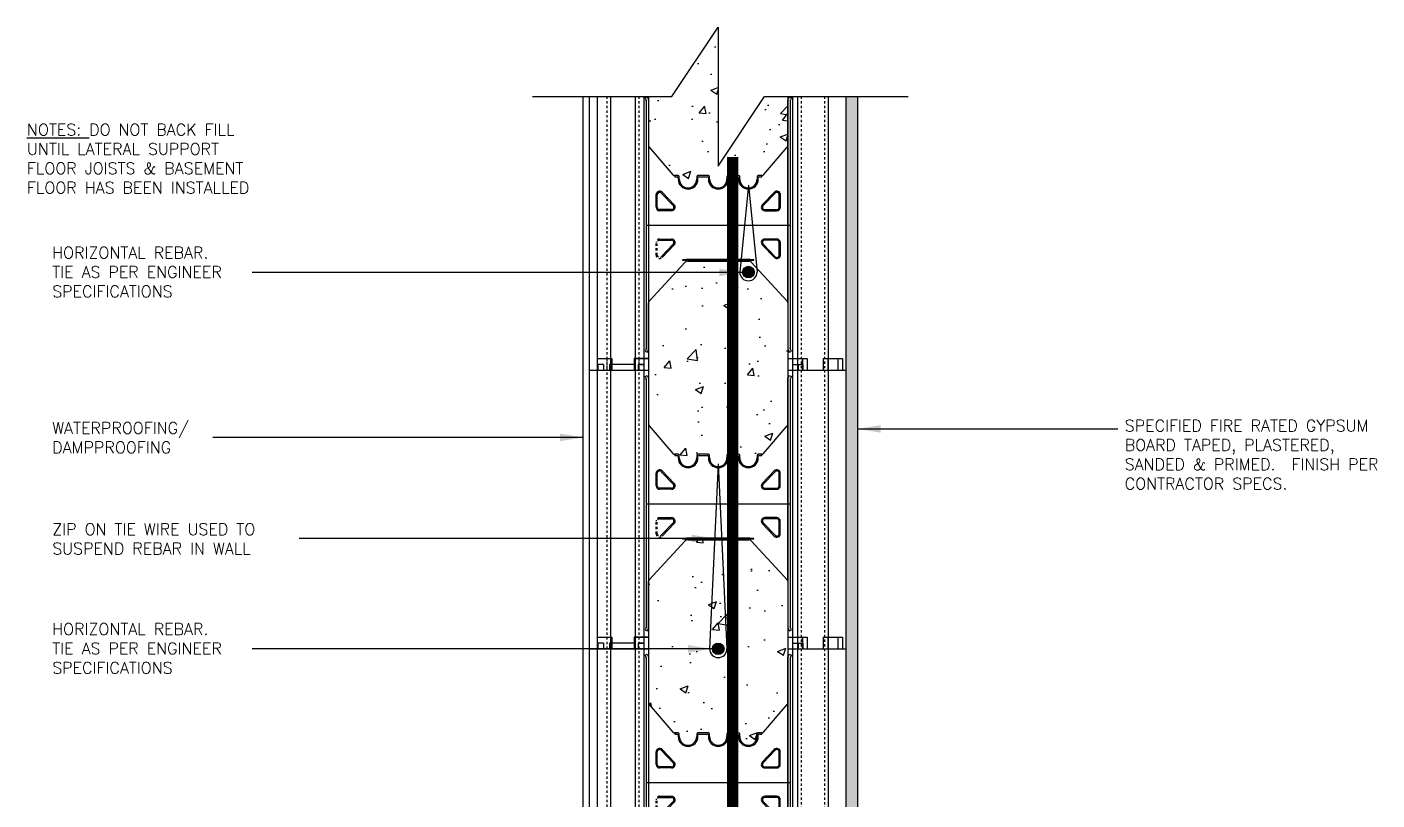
# Model space of a CAD drawing. Header units: inches. Extents: x 75.2 to 133.4, y -76 to 3.1.
# Drawn here: x 75.2 to 133.3, y -30.2 to 3.1 of the extents above; entities that cross this region are included whole.
import ezdxf

# ---------------------------------------------------------------- set-up
doc = ezdxf.new("R2010")
doc.units = ezdxf.units.IN
doc.header["$MEASUREMENT"] = 0
doc.linetypes.add('DASHED2', pattern=[0.375, 0.25, -0.125])
for name, color, linetype in [('LAYER 12', 12, 'Continuous'), ('LAYER 13', 13, 'Continuous'), ('LAYER 3', 3, 'Continuous'), ('LAYER 5', 5, 'Continuous'), ('LAYER 7', 7, 'Continuous'), ('LAYER 8', 8, 'Continuous')]:
    doc.layers.add(name, color=color, linetype=linetype)
doc.styles.add('NOTES', font='simplex.shx', dxfattribs={"height": 1})
doc.dimstyles.new('DIM-18$7', dxfattribs={"dimscale": 8, "dimtxt": 0.09375, "dimasz": 0.125, "dimexe": 0.1875, "dimexo": 0.0625, "dimgap": 0.0625, "dimtad": 0, "dimtih": 1, "dimtoh": 1, "dimdec": 4, "dimzin": 3, "dimdsep": 46, "dimlunit": 4, "dimtxsty": 'NOTES', "dimcen": 0.0625, "dimadec": 0, "dimazin": 0, "dimtfac": 1, "dimtdec": 4, "dimtofl": 0, "dimtmove": 0, "dimatfit": 3, "dimfxl": 1, "dimfrac": 2, "dimtolj": 1, "dimtzin": 0, "dimarcsym": 0})
pattern_1 = [(50, (96.9438, 0), (3.5863, -0.31376), [0.375, -4.125]), (355, (96.9438, 0), (-0.69376, 3.76096), [0.3, -3.3]), (100.451, (97.2426, -0.026), (2.89255, 3.4472), [0.3187, -3.5057]), (46.184, (96.944, 1), (5.3362, -0.8276), [0.5625, -6.1875]), (96.636, (97.3885, 0.931), (4.6733, 4.8706), [0.47805, -5.2586]), (351.184, (96.944, 1), (4.6733, 4.8706), [0.45, -4.95]), (21, (97.4438, 0.75), (2.98454, -2.0131), [0.375, -4.125]), (326, (97.4438, 0.75), (1.21658, 3.62575), [0.3, -3.3]), (71.451, (97.6925, 0.5822), (4.2011, 1.61265), [0.3187, -3.5057]), (37.5, (96.9438, 0), (0.0608, 1.66447), [0, -3.26, 0, -3.35, 0, -3.3125]), (7.5, (96.9438, 0), (1.31535, 1.97206), [0, -1.91, 0, -3.185, 0, -1.2625]), (327.5, (95.8288, 0), (2.66911, -0.112774), [0, -1.25, 0, -3.9, 0, -5.175]), (317.5, (95.3288, 0), (2.91593, 0.50052), [0, -1.625, 0, -2.59, 0, -3.675])]

# ---------------------------------------------------------------- blocks, each defined once
blk = doc.blocks.new('A$C262E59E6')
at = {"layer": 'LAYER 12'}
for p, q in [((0.35, 12.5), (0.975, 12.5)), ((0.35, 12.5), (0.35, 0)), ((0.35, 12.5), (0.975, 12.5)), ((0.35, 12.5), (0.35, 12)), ((0.925, 12.5), (0.925, 0)), ((0.975, 12.5), (0.975, 12)), ((0.975, 12.5), (0.975, 12)), ((1.937, 12.5), (1.937, 12)), ((1.937, 12.5), (2.562, 12.5)), ((1.937, 12.5), (1.937, 12)), ((1.937, 12.5), (2.562, 12.5)), ((1.987, 12.5), (1.987, 0)), ((2.112, 12.25), (2.112, 12)), ((2.112, 12.25), (2.362, 12.25)), ((2.362, 12.25), (2.362, 0)), ((2.562, 12.5), (2.562, 12)), ((8.562, 12.5), (9.187, 12.5)), ((8.562, 12.5), (8.562, 12)), ((8.562, 12.5), (9.187, 12.5)), ((8.762, 12.25), (8.762, 0)), ((8.762, 12.25), (9.012, 12.25)), ((8.762, 12.25), (8.762, 12)), ((8.762, 12.25), (9.012, 12.25)), ((9.012, 12.25), (9.012, 12)), ((9.012, 12.25), (9.012, 12)), ((9.187, 12.5), (9.187, 12)), ((9.187, 12.5), (9.187, 12)), ((10.087, 12.5), (10.087, 12)), ((10.087, 12.5), (10.712, 12.5)), ((10.087, 12.5), (10.087, 12)), ((10.087, 12.5), (10.712, 12.5)), ((10.712, 12.5), (10.712, 12)), ((10.712, 12.5), (10.712, 12)), ((2.41, 11.727), (2.497, 11.777)), ((2.456, 11.648), (2.41, 11.727)), ((2.497, 11.777), (2.556, 11.675)), ((2.562, 11.65), (2.562, 9.67)), ((8.562, 9.67), (8.562, 11.65)), ((8.569, 11.675), (8.628, 11.777)), ((8.628, 11.777), (8.715, 11.727)), ((8.715, 11.727), (8.669, 11.648)), ((8.977, 12), (8.977, 0)), ((10.297, 12), (10.297, 0)), ((2.462, 11.625), (2.462, 0.927)), ((2.462, 11.586), (2.462, 11.623)), ((8.662, 11.625), (8.662, 0.927)), ((8.662, 11.623), (8.662, 11.586)), ((2.562, 9.67), (2.562, 2.909)), ((2.59, 9.601), (3.608, 8.411)), ((7.517, 8.411), (8.535, 9.601)), ((8.562, 2.909), (8.562, 9.67)), ((3.68, 8.38), (3.687, 8.38)), ((3.837, 8.38), (3.68, 8.38)), ((3.687, 8.38), (3.687, 8.33)), ((3.687, 8.33), (3.787, 8.33)), ((3.837, 8.28), (3.837, 8.225)), ((3.887, 8.225), (3.887, 8.33)), ((4.637, 8.33), (4.637, 8.225)), ((5.137, 8.38), (4.687, 8.38)), ((4.687, 8.225), (4.687, 8.28)), ((4.737, 8.33), (5.087, 8.33)), ((5.137, 8.28), (5.137, 8.225)), ((5.187, 8.225), (5.187, 8.33)), ((5.937, 8.33), (5.937, 8.225)), ((6.437, 8.38), (5.987, 8.38)), ((5.987, 8.225), (5.987, 8.28)), ((6.037, 8.33), (6.387, 8.33)), ((6.437, 8.28), (6.437, 8.225)), ((6.487, 8.225), (6.487, 8.33)), ((7.237, 8.33), (7.237, 8.225)), ((7.445, 8.38), (7.287, 8.38)), ((7.287, 8.225), (7.287, 8.28)), ((7.337, 8.33), (7.437, 8.33)), ((7.437, 8.33), (7.437, 8.38)), ((7.437, 8.38), (7.445, 8.38)), ((2.887, 7.02), (2.887, 7.561)), ((2.937, 7.02), (2.937, 7.561)), ((3.11, 7.63), (3.629, 7.089)), ((3.146, 7.665), (3.665, 7.124)), ((7.979, 7.665), (7.46, 7.124)), ((8.015, 7.63), (7.496, 7.089)), ((8.187, 7.02), (8.187, 7.561)), ((8.237, 7.02), (8.237, 7.561)), ((3.557, 6.92), (3.037, 6.92)), ((3.557, 6.87), (3.037, 6.87)), ((7.568, 6.92), (8.087, 6.92)), ((7.568, 6.87), (8.087, 6.87)), ((2.462, 6.25), (8.662, 6.25)), ((3.037, 5.65), (3.557, 5.65)), ((3.037, 5.6), (3.557, 5.6)), ((3.629, 5.431), (3.11, 4.89)), ((3.665, 5.396), (3.146, 4.855)), ((7.46, 5.396), (7.979, 4.855)), ((7.496, 5.431), (8.015, 4.89)), ((8.087, 5.65), (7.568, 5.65)), ((8.087, 5.6), (7.568, 5.6)), ((8.187, 4.959), (8.187, 5.5)), ((8.237, 4.959), (8.237, 5.5)), ((2.592, 2.979), (4.144, 4.656)), ((4.192, 4.77), (4.036, 4.755)), ((4.036, 4.735), (4.192, 4.72)), ((5.562, 4.77), (4.192, 4.77)), ((4.192, 4.72), (5.562, 4.72)), ((4.25, 4.7), (5.562, 4.7)), ((6.933, 4.77), (5.562, 4.77)), ((5.562, 4.72), (6.933, 4.72)), ((5.562, 4.7), (6.875, 4.7)), ((7.089, 4.755), (6.933, 4.77)), ((6.933, 4.72), (7.089, 4.735)), ((6.981, 4.656), (8.533, 2.979)), ((2.562, 0.9), (2.562, 2.909)), ((8.562, 2.909), (8.562, 0.9)), ((2.456, 0.902), (2.41, 0.823)), ((2.41, 0.823), (2.497, 0.773)), ((2.462, 0.964), (2.462, 0.927)), ((2.497, 0.773), (2.556, 0.875)), ((8.569, 0.875), (8.628, 0.773)), ((8.628, 0.773), (8.715, 0.823)), ((8.662, 0.927), (8.662, 0.964)), ((8.715, 0.823), (8.669, 0.902)), ((0.35, 0.5), (0.975, 0.5)), ((0.35, 0.5), (0.975, 0.5)), ((0.35, 0.5), (0.35, 0)), ((0.35, 0.5), (0.975, 0.5)), ((0.35, 0.5), (0.35, 0)), ((0.35, 0.5), (0.975, 0.5)), ((0.35, 0.5), (0.975, 0.5)), ((0.35, 0.5), (0.975, 0.5)), ((0.35, 0.5), (0.975, 0.5)), ((0.35, 0.5), (0.35, 0)), ((0.35, 0.5), (0.975, 0.5)), ((0.35, 0.5), (0.35, 0)), ((0.35, 0.5), (0.975, 0.5)), ((0.35, 0.5), (0.975, 0.5)), ((0.35, 0.5), (0.975, 0.5)), ((0.35, 0.5), (0.975, 0.5)), ((0.35, 0.5), (0.35, 0)), ((0.35, 0.5), (0.975, 0.5)), ((0.35, 0.5), (0.975, 0.5)), ((0.35, 0.5), (0.975, 0.5)), ((0.35, 0.5), (0.975, 0.5)), ((0.35, 0.5), (0.35, 0)), ((0.35, 0.5), (0.975, 0.5)), ((0.35, 0.5), (0.975, 0.5)), ((0.35, 0.5), (0.975, 0.5)), ((0.35, 0.5), (0.35, 0)), ((0.35, 0.5), (0.975, 0.5)), ((0.35, 0.5), (0.35, 0)), ((0.35, 0.5), (0.35, 0)), ((0.375, 0.25), (0.375, 0)), ((0.625, 0.25), (0.375, 0.25)), ((0.375, 0.25), (0.375, 0)), ((0.625, 0.25), (0.375, 0.25)), ((0.375, 0.25), (0.375, 0)), ((0.625, 0.25), (0.375, 0.25)), ((0.625, 0.25), (0.625, 0)), ((0.625, 0.25), (0.625, 0)), ((0.625, 0.25), (0.625, 0)), ((1.937, 0.25), (0.875, 0.25)), ((0.875, 0.25), (0.875, 0)), ((1.937, 0.25), (0.875, 0.25)), ((0.875, 0.25), (0.875, 0)), ((1.937, 0.25), (0.875, 0.25)), ((0.875, 0.25), (0.875, 0)), ((0.975, 0.5), (0.975, 0)), ((0.975, 0.5), (0.975, 0)), ((0.975, 0.5), (0.975, 0)), ((0.975, 0.5), (0.975, 0)), ((0.975, 0.5), (0.975, 0)), ((0.975, 0.5), (0.975, 0)), ((0.975, 0.5), (0.975, 0)), ((0.975, 0.5), (0.975, 0)), ((0.975, 0.5), (0.975, 0)), ((0.975, 0.5), (0.975, 0)), ((0.975, 0.5), (0.975, 0)), ((0.975, 0.5), (0.975, 0)), ((0.975, 0.5), (0.975, 0)), ((0.975, 0.5), (0.975, 0)), ((0.975, 0.5), (0.975, 0)), ((0.975, 0.5), (0.975, 0)), ((0.975, 0.5), (0.975, 0)), ((0.975, 0.5), (0.975, 0)), ((0.975, 0.5), (0.975, 0)), ((0.975, 0.5), (0.975, 0)), ((1.937, 0.5), (1.937, 0)), ((1.937, 0.5), (2.562, 0.5)), ((1.937, 0.5), (1.937, 0)), ((1.937, 0.5), (2.562, 0.5)), ((1.937, 0.5), (1.937, 0)), ((1.937, 0.5), (2.562, 0.5)), ((1.937, 0.5), (1.937, 0)), ((1.937, 0.5), (2.562, 0.5)), ((1.937, 0.5), (1.937, 0)), ((1.937, 0.5), (2.562, 0.5)), ((1.937, 0.5), (1.937, 0)), ((1.937, 0.5), (2.562, 0.5)), ((1.937, 0.5), (1.937, 0)), ((1.937, 0.5), (2.562, 0.5)), ((1.937, 0.5), (1.937, 0)), ((2.562, 0.5), (1.937, 0.5)), ((1.937, 0.5), (1.937, 0)), ((1.937, 0.5), (2.562, 0.5)), ((1.937, 0.5), (1.937, 0)), ((1.937, 0.5), (2.562, 0.5)), ((1.937, 0.5), (1.937, 0)), ((1.937, 0.5), (2.562, 0.5)), ((1.937, 0.5), (1.937, 0)), ((1.937, 0.5), (2.562, 0.5)), ((1.937, 0.5), (1.937, 0)), ((1.937, 0.5), (2.562, 0.5)), ((1.937, 0.5), (1.937, 0)), ((1.937, 0.5), (2.562, 0.5)), ((1.937, 0.5), (1.937, 0)), ((1.937, 0.5), (2.562, 0.5)), ((1.937, 0.5), (1.937, 0)), ((1.937, 0.5), (2.562, 0.5)), ((1.937, 0.5), (1.937, 0)), ((1.937, 0.5), (2.562, 0.5)), ((1.937, 0.5), (1.937, 0)), ((1.937, 0.5), (2.562, 0.5)), ((1.937, 0.5), (1.937, 0)), ((2.562, 0.5), (1.937, 0.5)), ((1.937, 0.5), (1.937, 0)), ((1.937, 0.5), (2.562, 0.5)), ((1.937, 0.5), (1.937, 0)), ((1.937, 0.5), (2.562, 0.5)), ((1.937, 0.5), (1.937, 0)), ((2.562, 0.5), (1.937, 0.5)), ((1.937, 0.5), (1.937, 0)), ((1.937, 0.5), (2.562, 0.5)), ((2.112, 0.25), (2.112, 0)), ((2.112, 0.25), (2.362, 0.25)), ((2.112, 0.25), (2.112, 0)), ((2.112, 0.25), (2.362, 0.25)), ((2.112, 0.25), (2.112, 0)), ((2.112, 0.25), (2.362, 0.25)), ((2.112, 0.25), (2.112, 0)), ((2.362, 0.25), (2.112, 0.25)), ((2.112, 0.25), (2.112, 0)), ((2.112, 0.25), (2.362, 0.25)), ((2.112, 0.25), (2.112, 0)), ((2.112, 0.25), (2.362, 0.25)), ((2.112, 0.25), (2.112, 0)), ((2.112, 0.25), (2.362, 0.25)), ((2.112, 0.25), (2.112, 0)), ((2.112, 0.25), (2.362, 0.25)), ((2.112, 0.25), (2.112, 0)), ((2.112, 0.25), (2.362, 0.25)), ((2.112, 0.25), (2.112, 0)), ((2.362, 0.25), (2.112, 0.25)), ((2.112, 0.25), (2.112, 0)), ((2.112, 0.25), (2.362, 0.25)), ((2.112, 0.25), (2.112, 0)), ((2.362, 0.25), (2.112, 0.25)), ((2.362, 0.25), (2.362, 0)), ((2.362, 0.25), (2.362, 0)), ((2.362, 0.25), (2.362, 0)), ((2.562, 0.5), (2.562, 0)), ((2.562, 0.5), (2.562, 0)), ((2.562, 0.5), (2.562, 0)), ((2.562, 0.5), (2.562, 0)), ((2.562, 0.5), (2.562, 0)), ((2.562, 0.5), (2.562, 0)), ((2.562, 0.5), (2.562, 0)), ((2.562, 0.5), (2.562, 0)), ((2.562, 0.5), (2.562, 0)), ((2.562, 0.5), (2.562, 0)), ((2.562, 0.5), (2.562, 0)), ((8.562, 0.5), (9.183, 0.5)), ((8.562, 0.5), (9.183, 0.5)), ((8.562, 0.5), (9.183, 0.5)), ((8.758, 0.25), (8.758, 0)), ((8.758, 0.25), (9.008, 0.25)), ((8.758, 0.25), (9.008, 0.25)), ((8.758, 0.25), (8.758, 0)), ((8.758, 0.25), (9.008, 0.25)), ((8.762, 0.5), (8.762, 0)), ((8.762, 0.5), (9.387, 0.5)), ((8.962, 0.25), (9.212, 0.25)), ((9.008, 0.25), (9.008, 0)), ((9.008, 0.25), (9.008, 0)), ((9.008, 0.25), (9.008, 0)), ((9.183, 0.5), (9.183, 0)), ((9.183, 0.5), (9.183, 0)), ((9.183, 0.5), (9.183, 0)), ((9.212, 0.25), (9.212, 0)), ((9.387, 0.5), (9.387, 0)), ((10.083, 0.5), (10.083, 0)), ((10.083, 0.5), (10.708, 0.5)), ((10.083, 0.5), (10.083, 0)), ((10.083, 0.5), (10.708, 0.5)), ((10.083, 0.5), (10.083, 0)), ((10.083, 0.5), (10.708, 0.5)), ((10.287, 0.5), (10.287, 0)), ((10.287, 0.5), (10.912, 0.5)), ((10.708, 0.5), (10.708, 0)), ((10.708, 0.5), (10.708, 0)), ((10.708, 0.5), (10.708, 0)), ((10.912, 0.5), (10.912, 0))]:
    blk.add_line(p, q, dxfattribs=at)
at = {"layer": 'LAYER 12', "linetype": 'DASHED2', "ltscale": 0.15}
for p, q in [((0.765, 12.5), (0.765, 0)), ((2.147, 12.5), (2.147, 0)), ((9.137, 12), (9.137, 0)), ((10.137, 12), (10.137, 0)), ((2.887, 4.959), (2.887, 5.5)), ((2.937, 4.959), (2.937, 5.5))]:
    blk.add_line(p, q, dxfattribs=at)
at = {"layer": 'LAYER 12'}
for centre, radius, start, end in [((2.412, 11.623), 0.05, 0, 30), ((2.512, 11.65), 0.05, 0, 30), ((8.612, 11.65), 0.05, 150, 180), ((8.712, 11.623), 0.05, 150, 180), ((2.662, 9.67), 0.1, 180, 223.83086), ((8.462, 9.67), 0.1, 316.16914, 360), ((3.68, 8.48), 0.1, 223.83086, 270), ((3.787, 8.28), 0.05, 360, 90), ((3.837, 8.33), 0.05, 0, 90), ((4.262, 8.225), 0.425, 180, 360), ((4.262, 8.225), 0.375, 180, 0), ((4.687, 8.33), 0.05, 90, 180), ((4.737, 8.28), 0.05, 90, 180), ((5.087, 8.28), 0.05, 360, 90), ((5.137, 8.33), 0.05, 0, 90), ((5.562, 8.225), 0.425, 180, 270), ((5.562, 8.225), 0.375, 180, 270), ((5.562, 8.225), 0.425, 270, 0), ((5.562, 8.225), 0.375, 270, 0), ((5.987, 8.33), 0.05, 90, 180), ((6.037, 8.28), 0.05, 90, 180), ((6.387, 8.28), 0.05, 0, 90), ((6.437, 8.33), 0.05, 0, 90), ((6.862, 8.225), 0.425, 180, 0), ((6.862, 8.225), 0.375, 180, 0), ((7.287, 8.33), 0.05, 90, 180), ((7.337, 8.28), 0.05, 90, 180), ((7.445, 8.48), 0.1, 270, 316.16914), ((3.037, 7.561), 0.15, 43.83086, 180), ((3.037, 7.561), 0.1, 43.83086, 180), ((8.087, 7.561), 0.15, 0, 136.16914), ((8.087, 7.561), 0.1, 0, 136.16914), ((3.037, 7.02), 0.15, 180, 270), ((3.037, 7.02), 0.1, 180, 270), ((3.557, 7.02), 0.15, 270, 43.83086), ((3.557, 7.02), 0.1, 270, 43.83086), ((7.568, 7.02), 0.15, 136.16914, 270), ((7.568, 7.02), 0.1, 136.16914, 270), ((8.087, 7.02), 0.15, 270, 0), ((8.087, 7.02), 0.1, 270, 360), ((3.557, 5.5), 0.15, 316.16914, 90), ((3.557, 5.5), 0.1, 316.16914, 90), ((7.568, 5.5), 0.15, 90, 223.83086), ((7.568, 5.5), 0.1, 90, 223.83086), ((8.087, 5.5), 0.15, 360, 90), ((8.087, 5.5), 0.1, 0, 90), ((4.037, 4.745), 0.01, 97.40989, 262.59011), ((4.25, 4.55), 0.15, 90, 135), ((6.875, 4.55), 0.15, 45, 90), ((7.088, 4.745), 0.01, 277.40989, 82.59011), ((8.087, 4.959), 0.15, 223.83086, 360), ((8.087, 4.959), 0.1, 223.83086, 0), ((2.662, 2.909), 0.1, 135, 180), ((8.462, 2.909), 0.1, 360, 45), ((2.412, 0.927), 0.05, 330, 360), ((2.512, 0.9), 0.05, 330, 360), ((8.612, 0.9), 0.05, 180, 210), ((8.712, 0.927), 0.05, 180, 210)]:
    blk.add_arc(centre, radius, start, end, dxfattribs=at)
at = {"layer": 'LAYER 12', "linetype": 'DASHED2', "ltscale": 0.15}
for centre, radius, start, end in [((3.037, 5.5), 0.15, 90, 180), ((3.037, 5.5), 0.1, 90, 180), ((3.037, 4.959), 0.15, 180, 316.16914), ((3.037, 4.959), 0.1, 180, 316.16914)]:
    blk.add_arc(centre, radius, start, end, dxfattribs=at)
at = {"layer": 'LAYER 3'}
for p, q in [((0, 12), (0, 0)), ((0, 12), (2.562, 12)), ((2.562, 12), (2.562, 0)), ((8.562, 12), (8.562, 0)), ((8.562, 12), (11.062, 12)), ((11.062, 12), (11.062, 0)), ((0, 0), (2.562, 0)), ((8.562, 0), (11.062, 0))]:
    blk.add_line(p, q, dxfattribs=at)

msp = doc.modelspace()

# ---------------------------------------------------------------- hatches: boundary and pattern name
at = {"layer": 'LAYER 12'}
h = msp.add_hatch(dxfattribs=at)
h.set_pattern_fill('AR-SAND', color=256, scale=0.125, style=0)
h.set_pattern_definition([(37.5, (96.94379, 0), (-0.0078742, 0.240853), [0, -0.19, 0, -0.2125, 0, -0.203125]), (7.5, (96.9438, 0), (0.221222, 0.3527683), [0, -0.1025, 0, -0.17125, 0, -0.065625]), (327.5, (96.79004, 0), (0.3892677, 0.0007074), [0, -0.0625, 0, -0.225, 0, -0.29375]), (317.5, (96.79004, 0), (0.3757658, 0.1097094), [0, -0.03125, 0, -0.1475, 0, -0.16875])])
h.paths.add_polyline_path([(110.94379, 0.07626), (110.44379, 0.07626), (110.44379, -11.70515), (110.44379, -23.70515), (110.44379, -35.70515), (110.44379, -47.70515), (110.44379, -55.70516), (110.94379, -55.70516)])
at = {"layer": 'LAYER 13'}
h = msp.add_hatch(dxfattribs=at)
h.set_pattern_fill('AR-CONC,_O', color=256, scale=0.5)
h.set_pattern_definition(pattern_1)
h.paths.add_polyline_path([(104.94379, 3.07626), (102.94379, 0.07626), (101.94379, 0.07626), (101.94379, -2.03609, 0.16087625), (101.96416, -2.09541), (102.98927, -3.2944, 0.22352826), (103.06879, -3.32487), (103.06879, -3.32515), (103.21879, -3.32515, -0.41421356), (103.26879, -3.37515), (103.26879, -3.48015, 1), (104.01879, -3.48015), (104.01879, -3.37515, -0.41421356), (104.06879, -3.32515), (104.51879, -3.32515, -0.41421356), (104.56879, -3.37515), (104.56879, -3.48015, 0.41421356), (104.94379, -3.85515, 0.41421356), (105.31879, -3.48015), (105.31879, -3.37515, -0.41421356), (105.36879, -3.32515), (105.81879, -3.32515, -0.41421356), (105.86879, -3.37515), (105.86879, -3.48015, 1), (106.61879, -3.48015), (106.61879, -3.37515, -0.41421356), (106.66879, -3.32515), (106.82617, -3.32515, 0.20422097), (106.89831, -3.2944), (107.92341, -2.09541, 0.16388439), (107.94379, -2.03491), (107.94379, -0.0556), (107.94379, 0.07626), (106.94379, 0.07626), (104.94379, -2.92374)])
h.paths.add_polyline_path([(105.19379, -3.48015, -1), (104.69379, -3.48015, -1)], flags=16)
h = msp.add_hatch(dxfattribs=at)
h.set_pattern_fill('AR-CONC,_O', color=256, scale=0.5)
h.set_pattern_definition(pattern_1)
h.paths.add_polyline_path([(105.56637, -19.00515), (104.94379, -19.00515), (103.63092, -19.00515, 0.19891237), (103.52486, -19.04908), (101.96782, -20.73154, 0.17887258), (101.94379, -20.79657), (101.94379, -23.70515), (101.94379, -23.70516), (101.94379, -26.03609, 0.16087625), (101.96416, -26.09541), (102.98927, -27.2944, 0.22352826), (103.06879, -27.32487), (103.06879, -27.32515), (103.21879, -27.32515, -0.41421356), (103.26879, -27.37515), (103.26879, -27.48015, 1), (104.01879, -27.48015), (104.01879, -27.37515, -0.41421356), (104.06879, -27.32515), (104.51879, -27.32515, -0.41421356), (104.56879, -27.37515), (104.56879, -27.48015, 0.41421356), (104.94379, -27.85515, 0.41421356), (105.31879, -27.48015), (105.31879, -27.37515, -0.41421356), (105.36879, -27.32515), (105.56637, -27.32515)])
h.paths.add_polyline_path([(104.69379, -19.48013, -1), (105.19379, -19.48013, -1)], flags=16)
h.paths.add_polyline_path([(107.94379, -20.79657, 0.17887258), (107.91976, -20.73154), (106.36272, -19.04908, 0.19891237), (106.25666, -19.00515), (105.56637, -19.00515), (105.56637, -27.32515), (105.81879, -27.32515, -0.41421356), (105.86879, -27.37515), (105.86879, -27.48015, 1), (106.61879, -27.48015), (106.61879, -27.37515, -0.41421356), (106.66879, -27.32515), (106.82617, -27.32515, 0.20422097), (106.89831, -27.2944), (107.92341, -26.09541, 0.16388439), (107.94379, -26.03491), (107.94379, -23.70515)])
h.paths.add_polyline_path([(105.56637, -7.00515), (104.94379, -7.00515), (103.63092, -7.00515, 0.19891237), (103.52486, -7.04908), (101.96782, -8.73154, 0.17887258), (101.94379, -8.79657), (101.94379, -10.80469), (101.94379, -11.70515), (101.94379, -11.70516), (101.94379, -14.03609, 0.16087625), (101.96416, -14.09541), (102.98927, -15.2944, 0.22352826), (103.06879, -15.32487), (103.06879, -15.32515), (103.21879, -15.32515, -0.41421356), (103.26879, -15.37515), (103.26879, -15.48015, 1), (104.01879, -15.48015), (104.01879, -15.37515, -0.41421356), (104.06879, -15.32515), (104.51879, -15.32515, -0.41421356), (104.56879, -15.37515), (104.56879, -15.48015, 0.41421356), (104.94379, -15.85515, 0.41421356), (105.31879, -15.48015), (105.31879, -15.37515, -0.41421356), (105.36879, -15.32515), (105.56637, -15.32515)])
h.paths.add_polyline_path([(107.94379, -11.70515), (107.94379, -8.79657, 0.17887258), (107.91976, -8.73154), (106.36272, -7.04908, 0.19891237), (106.25666, -7.00515), (105.56637, -7.00515), (105.56637, -15.32515), (105.81879, -15.32515, -0.41421356), (105.86879, -15.37515), (105.86879, -15.48015, 1), (106.61879, -15.48015), (106.61879, -15.37515, -0.41421356), (106.66879, -15.32515), (106.82617, -15.32515, 0.20422097), (106.89831, -15.2944), (107.92341, -14.09541, 0.16388439), (107.94379, -14.03491)])
at = {"layer": 'LAYER 8'}
for points in [[(106.49379, -7.48013, 1), (105.99379, -7.48013, 1)], [(105.19379, -23.70516, 1), (104.69379, -23.70516, 1)]]:
    msp.add_hatch(color=256, dxfattribs=at).paths.add_polyline_path(points)

# ---------------------------------------------------------------- linework, layer by layer
at = {"layer": 'LAYER 12'}
for p, q in [((99.73129, 0.07626), (99.73129, -11.70515)), ((100.30629, 0.07626), (100.30629, -11.70515)), ((101.36879, 0.07626), (101.36879, -11.70515)), ((101.74379, 0.07626), (101.74379, -11.70515)), ((101.7914, 0.02174), (101.878, 0.07174)), ((101.83709, -0.0574), (101.7914, 0.02174)), ((101.878, 0.07174), (101.93709, -0.0306)), ((107.95049, -0.0306), (108.00957, 0.07174)), ((108.00957, 0.07174), (108.09618, 0.02174)), ((108.09618, 0.02174), (108.05049, -0.0574)), ((108.14379, 0.07626), (108.14379, -11.70515)), ((108.35879, 0.07626), (108.35879, -11.70515)), ((109.67879, 0.07626), (109.67879, -11.70515)), ((101.84379, -0.08015), (101.84379, -10.77789)), ((101.84379, -0.119), (101.84379, -0.0824)), ((101.94379, -0.0556), (101.94379, -2.03491)), ((107.94379, -2.03491), (107.94379, -0.0556)), ((108.04379, -0.08015), (108.04379, -10.77789)), ((108.04379, -0.0824), (108.04379, -0.119)), ((101.94379, -2.03491), (101.94379, -8.79657)), ((101.97164, -2.10417), (102.98927, -3.2944)), ((106.89831, -3.2944), (107.91593, -2.10417)), ((107.94379, -8.79657), (107.94379, -2.03491)), ((103.06141, -3.32515), (103.06879, -3.32515)), ((103.21879, -3.32515), (103.06141, -3.32515)), ((103.06879, -3.32515), (103.06879, -3.37515)), ((103.06879, -3.37515), (103.16879, -3.37515)), ((103.21879, -3.42515), (103.21879, -3.48015)), ((103.26879, -3.48015), (103.26879, -3.37515)), ((104.01879, -3.37515), (104.01879, -3.48015)), ((104.51879, -3.32515), (104.06879, -3.32515)), ((104.06879, -3.48015), (104.06879, -3.42515)), ((104.11879, -3.37515), (104.46879, -3.37515)), ((104.51879, -3.42515), (104.51879, -3.48015)), ((104.56879, -3.48015), (104.56879, -3.37515)), ((105.31879, -3.37515), (105.31879, -3.48015)), ((105.81879, -3.32515), (105.36879, -3.32515)), ((105.36879, -3.48015), (105.36879, -3.42515)), ((105.41879, -3.37515), (105.76879, -3.37515)), ((105.81879, -3.42515), (105.81879, -3.48015)), ((105.86879, -3.48015), (105.86879, -3.37515)), ((106.61879, -3.37515), (106.61879, -3.48015)), ((106.82617, -3.32515), (106.66879, -3.32515)), ((106.66879, -3.48015), (106.66879, -3.42515)), ((106.71879, -3.37515), (106.81879, -3.37515)), ((106.81879, -3.37515), (106.81879, -3.32515)), ((106.81879, -3.32515), (106.82617, -3.32515)), ((102.527, -4.04024), (103.04638, -4.58127)), ((107.36058, -4.04024), (106.8412, -4.58127)), ((102.26879, -4.68515), (102.26879, -4.14412)), ((102.31879, -4.68515), (102.31879, -4.14412)), ((102.49093, -4.07487), (103.01031, -4.61589)), ((107.39665, -4.07487), (106.87727, -4.61589)), ((107.56879, -4.68515), (107.56879, -4.14412)), ((107.61879, -4.68515), (107.61879, -4.14412)), ((102.93817, -4.78515), (102.41879, -4.78515)), ((102.93817, -4.83515), (102.41879, -4.83515)), ((106.94941, -4.78515), (107.46879, -4.78515)), ((106.94941, -4.83515), (107.46879, -4.83515)), ((101.84379, -5.45515), (108.04379, -5.45515)), ((102.41879, -6.05515), (102.93817, -6.05515)), ((102.41879, -6.10515), (102.93817, -6.10515)), ((103.01031, -6.2744), (102.49093, -6.81542)), ((103.04638, -6.30903), (102.527, -6.85005)), ((106.8412, -6.30903), (107.36058, -6.85005)), ((106.87727, -6.2744), (107.39665, -6.81542)), ((107.46879, -6.05515), (106.94941, -6.05515)), ((107.46879, -6.10515), (106.94941, -6.10515)), ((107.56879, -6.74617), (107.56879, -6.20515)), ((107.61879, -6.74617), (107.61879, -6.20515)), ((103.57352, -6.93515), (103.41741, -6.95023)), ((103.41741, -6.97006), (103.57352, -6.98515)), ((104.94379, -6.93515), (103.57352, -6.93515)), ((106.31406, -6.93515), (104.94379, -6.93515)), ((106.47017, -6.95023), (106.31406, -6.93515)), ((106.31406, -6.98515), (106.47017, -6.97006)), ((101.97308, -8.72586), (103.52486, -7.04908)), ((103.57352, -6.98515), (104.94379, -6.98515)), ((103.63092, -7.00515), (104.94379, -7.00515)), ((104.94379, -6.98515), (106.31406, -6.98515)), ((104.94379, -7.00515), (106.25666, -7.00515)), ((106.36272, -7.04908), (107.9145, -8.72586)), ((101.94379, -10.80469), (101.94379, -8.79657)), ((107.94379, -8.79657), (107.94379, -10.80469)), ((101.83709, -10.80289), (101.7914, -10.88203)), ((101.7914, -10.88203), (101.878, -10.93203)), ((101.84379, -10.74129), (101.84379, -10.77789)), ((101.878, -10.93203), (101.93709, -10.82969)), ((107.95049, -10.82969), (108.00957, -10.93203)), ((108.00957, -10.93203), (108.09618, -10.88203)), ((108.04379, -10.77789), (108.04379, -10.74129)), ((108.09618, -10.88203), (108.05049, -10.80289)), ((99.73129, -11.20515), (100.35629, -11.20515)), ((99.73129, -11.20515), (99.73129, -11.70515)), ((99.73129, -11.20515), (100.35629, -11.20515)), ((99.73129, -11.20515), (100.35629, -11.20515)), ((99.73129, -11.20515), (100.35629, -11.20515)), ((99.73129, -11.20515), (100.35629, -11.20515)), ((99.73129, -11.20515), (99.73129, -11.70515)), ((99.73129, -11.20515), (100.35629, -11.20515)), ((99.73129, -11.20515), (99.73129, -11.70515)), ((99.73129, -11.20515), (100.35629, -11.20515)), ((99.73129, -11.20515), (100.35629, -11.20515)), ((99.73129, -11.20515), (100.35629, -11.20515)), ((99.73129, -11.20515), (100.35629, -11.20515)), ((99.73129, -11.20515), (99.73129, -11.70515)), ((99.73129, -11.20515), (100.35629, -11.20515)), ((99.73129, -11.20515), (100.35629, -11.20515)), ((99.73129, -11.20515), (100.35629, -11.20515)), ((99.73129, -11.20515), (100.35629, -11.20515)), ((99.73129, -11.20515), (99.73129, -11.70515)), ((99.73129, -11.20515), (100.35629, -11.20515)), ((99.73129, -11.20515), (100.35629, -11.20515)), ((99.73129, -11.20515), (100.35629, -11.20515)), ((99.73129, -11.20515), (99.73129, -11.70515)), ((99.73129, -11.20515), (100.35629, -11.20515)), ((99.73129, -11.20515), (99.73129, -11.70515)), ((99.73129, -11.20516), (100.35629, -11.20516)), ((99.73129, -11.20516), (100.35629, -11.20516)), ((99.73129, -11.20516), (99.73129, -11.70516)), ((99.73129, -11.20516), (99.73129, -11.70516)), ((99.75629, -11.45515), (99.75629, -11.70515)), ((100.00629, -11.45515), (99.75629, -11.45515)), ((99.75629, -11.45515), (99.75629, -11.70515)), ((100.00629, -11.45515), (99.75629, -11.45515)), ((99.75629, -11.45516), (99.75629, -11.70516)), ((100.00629, -11.45516), (99.75629, -11.45516)), ((100.00629, -11.45515), (100.00629, -11.70515)), ((100.00629, -11.45515), (100.00629, -11.70515)), ((100.00629, -11.45516), (100.00629, -11.70516)), ((101.31879, -11.45515), (100.25629, -11.45515)), ((100.25629, -11.45515), (100.25629, -11.70515)), ((101.31879, -11.45515), (100.25629, -11.45515)), ((100.25629, -11.45515), (100.25629, -11.70515)), ((101.31879, -11.45516), (100.25629, -11.45516)), ((100.25629, -11.45516), (100.25629, -11.70516)), ((100.35629, -11.20515), (100.35629, -11.70515)), ((100.35629, -11.20515), (100.35629, -11.70515)), ((100.35629, -11.20515), (100.35629, -11.70515)), ((100.35629, -11.20515), (100.35629, -11.70515)), ((100.35629, -11.20515), (100.35629, -11.70515)), ((100.35629, -11.20515), (100.35629, -11.70515)), ((100.35629, -11.20515), (100.35629, -11.70515)), ((100.35629, -11.20515), (100.35629, -11.70515)), ((100.35629, -11.20515), (100.35629, -11.70515)), ((100.35629, -11.20515), (100.35629, -11.70515)), ((100.35629, -11.20515), (100.35629, -11.70515)), ((100.35629, -11.20515), (100.35629, -11.70515)), ((100.35629, -11.20515), (100.35629, -11.70515)), ((100.35629, -11.20515), (100.35629, -11.70515)), ((100.35629, -11.20515), (100.35629, -11.70515)), ((100.35629, -11.20515), (100.35629, -11.70515)), ((100.35629, -11.20515), (100.35629, -11.70515)), ((100.35629, -11.20515), (100.35629, -11.70515)), ((100.35629, -11.20516), (100.35629, -11.70516)), ((100.35629, -11.20516), (100.35629, -11.70516)), ((101.31879, -11.20515), (101.31879, -11.70515)), ((101.31879, -11.20515), (101.94379, -11.20515)), ((101.31879, -11.20515), (101.31879, -11.70515)), ((101.31879, -11.20515), (101.94379, -11.20515)), ((101.31879, -11.20515), (101.31879, -11.70515)), ((101.31879, -11.20515), (101.94379, -11.20515)), ((101.31879, -11.20515), (101.31879, -11.70515)), ((101.31879, -11.20515), (101.94379, -11.20515)), ((101.31879, -11.20515), (101.31879, -11.70515)), ((101.31879, -11.20515), (101.94379, -11.20515)), ((101.31879, -11.20515), (101.31879, -11.70515)), ((101.31879, -11.20515), (101.94379, -11.20515)), ((101.31879, -11.20515), (101.31879, -11.70515)), ((101.31879, -11.20515), (101.94379, -11.20515)), ((101.31879, -11.20515), (101.31879, -11.70515)), ((101.31879, -11.20515), (101.94379, -11.20515)), ((101.31879, -11.20515), (101.31879, -11.70515)), ((101.31879, -11.20515), (101.94379, -11.20515)), ((101.31879, -11.20515), (101.31879, -11.70515)), ((101.31879, -11.20515), (101.94379, -11.20515)), ((101.31879, -11.20515), (101.31879, -11.70515)), ((101.31879, -11.20515), (101.94379, -11.20515)), ((101.31879, -11.20515), (101.31879, -11.70515)), ((101.31879, -11.20515), (101.94379, -11.20515)), ((101.31879, -11.20515), (101.31879, -11.70515)), ((101.31879, -11.20515), (101.94379, -11.20515)), ((101.31879, -11.20515), (101.31879, -11.70515)), ((101.31879, -11.20515), (101.94379, -11.20515)), ((101.31879, -11.20515), (101.31879, -11.70515)), ((101.31879, -11.20515), (101.94379, -11.20515)), ((101.31879, -11.20515), (101.31879, -11.70515)), ((101.94379, -11.20515), (101.31879, -11.20515)), ((101.31879, -11.20515), (101.31879, -11.70515)), ((101.31879, -11.20515), (101.94379, -11.20515)), ((101.31879, -11.20515), (101.31879, -11.70515)), ((101.31879, -11.20515), (101.94379, -11.20515)), ((101.31879, -11.20515), (101.31879, -11.70515)), ((101.94379, -11.20515), (101.31879, -11.20515)), ((101.31879, -11.20515), (101.31879, -11.70515)), ((101.31879, -11.20515), (101.94379, -11.20515)), ((101.31879, -11.20516), (101.31879, -11.70516)), ((101.31879, -11.20516), (101.94379, -11.20516)), ((101.31879, -11.20516), (101.31879, -11.70516)), ((101.31879, -11.20516), (101.94379, -11.20516)), ((101.31879, -11.20516), (101.31879, -11.70516)), ((101.94379, -11.20516), (101.31879, -11.20516)), ((101.49379, -11.45515), (101.49379, -11.70515)), ((101.49379, -11.45515), (101.74379, -11.45515)), ((101.49379, -11.45515), (101.49379, -11.70515)), ((101.49379, -11.45515), (101.74379, -11.45515)), ((101.49379, -11.45515), (101.49379, -11.70515)), ((101.49379, -11.45515), (101.74379, -11.45515)), ((101.49379, -11.45515), (101.49379, -11.70515)), ((101.49379, -11.45515), (101.74379, -11.45515)), ((101.49379, -11.45515), (101.49379, -11.70515)), ((101.49379, -11.45515), (101.74379, -11.45515)), ((101.49379, -11.45515), (101.49379, -11.70515)), ((101.49379, -11.45515), (101.74379, -11.45515)), ((101.49379, -11.45515), (101.49379, -11.70515)), ((101.49379, -11.45515), (101.74379, -11.45515)), ((101.49379, -11.45515), (101.49379, -11.70515)), ((101.74379, -11.45515), (101.49379, -11.45515)), ((101.49379, -11.45515), (101.49379, -11.70515)), ((101.49379, -11.45515), (101.74379, -11.45515)), ((101.49379, -11.45515), (101.49379, -11.70515)), ((101.74379, -11.45515), (101.49379, -11.45515)), ((101.49379, -11.45516), (101.49379, -11.70516)), ((101.49379, -11.45516), (101.74379, -11.45516)), ((101.49379, -11.45516), (101.49379, -11.70516)), ((101.74379, -11.45516), (101.49379, -11.45516)), ((101.74379, -11.45515), (101.74379, -11.70515)), ((101.74379, -11.45515), (101.74379, -11.70515)), ((101.74379, -11.45516), (101.74379, -11.70516)), ((101.94379, -11.20515), (101.94379, -11.70515)), ((101.94379, -11.20515), (101.94379, -11.70515)), ((101.94379, -11.20515), (101.94379, -11.70515)), ((101.94379, -11.20515), (101.94379, -11.70515)), ((101.94379, -11.20515), (101.94379, -11.70515)), ((101.94379, -11.20515), (101.94379, -11.70515)), ((101.94379, -11.20515), (101.94379, -11.70515)), ((101.94379, -11.20515), (101.94379, -11.70515)), ((101.94379, -11.20515), (101.94379, -11.70515)), ((101.94379, -11.20516), (101.94379, -11.70516)), ((101.94379, -11.20516), (101.94379, -11.70516)), ((107.94379, -11.20515), (108.56449, -11.20515)), ((107.94379, -11.20515), (108.56449, -11.20515)), ((107.94379, -11.20515), (108.56449, -11.20515)), ((108.13949, -11.45515), (108.13949, -11.70515)), ((108.13949, -11.45515), (108.38949, -11.45515)), ((108.13949, -11.45515), (108.38949, -11.45515)), ((108.13949, -11.45515), (108.13949, -11.70515)), ((108.13949, -11.45515), (108.38949, -11.45515)), ((108.14379, -11.20515), (108.14379, -11.70515)), ((108.14379, -11.20515), (108.76879, -11.20515)), ((108.34379, -11.45515), (108.59379, -11.45515)), ((108.38949, -11.45515), (108.38949, -11.70515)), ((108.38949, -11.45515), (108.38949, -11.70515)), ((108.38949, -11.45515), (108.38949, -11.70515)), ((108.56449, -11.20515), (108.56449, -11.70515)), ((108.56449, -11.20515), (108.56449, -11.70515)), ((108.56449, -11.20515), (108.56449, -11.70515)), ((108.59379, -11.45515), (108.59379, -11.70515)), ((108.76879, -11.20515), (108.76879, -11.70515)), ((109.46449, -11.20515), (109.46449, -11.70515)), ((109.46449, -11.20515), (110.08949, -11.20515)), ((109.46449, -11.20515), (109.46449, -11.70515)), ((109.46449, -11.20515), (110.08949, -11.20515)), ((109.46449, -11.20515), (109.46449, -11.70515)), ((109.46449, -11.20515), (110.08949, -11.20515)), ((109.66879, -11.20515), (109.66879, -11.70515)), ((109.66879, -11.20515), (110.29379, -11.20515)), ((110.08949, -11.20515), (110.08949, -11.70515)), ((110.08949, -11.20515), (110.08949, -11.70515)), ((110.08949, -11.20515), (110.08949, -11.70515)), ((110.29379, -11.20515), (110.29379, -11.70515))]:
    msp.add_line(p, q, dxfattribs=at)
at = {"layer": 'LAYER 12', "linetype": 'DASHED2', "ltscale": 0.15}
for p, q in [((100.14629, 0.07626), (100.14629, -11.70515)), ((101.52879, 0.07626), (101.52879, -11.70515)), ((108.51879, 0.07626), (108.51879, -11.70515)), ((109.51879, 0.07626), (109.51879, -11.70515)), ((102.26879, -6.74617), (102.26879, -6.20515)), ((102.31879, -6.74617), (102.31879, -6.20515))]:
    msp.add_line(p, q, dxfattribs=at)
at = {"layer": 'LAYER 12'}
for centre, radius, start, end in [((101.79379, -0.0824), 0.05, 0, 30), ((101.89379, -0.0556), 0.05, 0, 30), ((107.99379, -0.0556), 0.05, 150, 180), ((108.09379, -0.0824), 0.05, 150, 180), ((102.04378, -2.03491), 0.1, 180, 223.8308607), ((107.84379, -2.03491), 0.1, 316.1691393, 360), ((103.06141, -3.22515), 0.1, 223.8308607, 270), ((103.16879, -3.42515), 0.05, 360, 90), ((103.21879, -3.37515), 0.05, 0, 90), ((103.64379, -3.48015), 0.425, 180, 360), ((103.64379, -3.48015), 0.375, 180, 0), ((104.06879, -3.37515), 0.05, 90, 180), ((104.11879, -3.42515), 0.05, 90, 180), ((104.46879, -3.42515), 0.05, 360, 90), ((104.51879, -3.37515), 0.05, 0, 90), ((104.94379, -3.48015), 0.425, 180, 270), ((104.94379, -3.48015), 0.375, 180, 270), ((104.94379, -3.48015), 0.425, 270, 0), ((104.94379, -3.48015), 0.375, 270, 0), ((105.36879, -3.37515), 0.05, 90, 180), ((105.41879, -3.42515), 0.05, 90, 180), ((105.76879, -3.42515), 0.05, 0, 90), ((105.81879, -3.37515), 0.05, 0, 90), ((106.24379, -3.48015), 0.425, 180, 0), ((106.24379, -3.48015), 0.375, 180, 0), ((106.66879, -3.37515), 0.05, 90, 180), ((106.71879, -3.42515), 0.05, 90, 180), ((106.82617, -3.22515), 0.1, 270, 316.1691393), ((102.41879, -4.14412), 0.15, 43.8308607, 180), ((102.41879, -4.14412), 0.1, 43.8308607, 180), ((107.46879, -4.14412), 0.15, 0, 136.1691393), ((107.46879, -4.14412), 0.1, 0, 136.1691393), ((102.93817, -4.68515), 0.15, 270, 43.8308607), ((102.93817, -4.68515), 0.1, 270, 43.8308607), ((106.94941, -4.68515), 0.15, 136.1691393, 270), ((106.94941, -4.68515), 0.1, 136.1691393, 270), ((102.41879, -4.68515), 0.15, 180, 270), ((102.41879, -4.68515), 0.1, 180, 270), ((107.46879, -4.68515), 0.15, 270, 0), ((107.46879, -4.68515), 0.1, 270, 360), ((102.93817, -6.20515), 0.15, 316.1691393, 90), ((102.93817, -6.20515), 0.1, 316.1691393, 90), ((106.94941, -6.20515), 0.15, 90, 223.8308607), ((106.94941, -6.20515), 0.1, 90, 223.8308607), ((107.46879, -6.20515), 0.15, 360, 90), ((107.46879, -6.20515), 0.1, 0, 90), ((103.4187, -6.96015), 0.01, 97.4098908, 262.5901092), ((106.46888, -6.96015), 0.01, 277.4098908, 82.5901092), ((107.46879, -6.74617), 0.15, 223.8308607, 360), ((107.46879, -6.74617), 0.1, 223.8308607, 0), ((103.63092, -7.15515), 0.15, 90, 135), ((106.25666, -7.15515), 0.15, 45, 90), ((102.04379, -8.79657), 0.1, 135, 180), ((107.84379, -8.79657), 0.1, 360, 45), ((101.79379, -10.77789), 0.05, 330, 360), ((101.89379, -10.80469), 0.05, 330, 360), ((107.99379, -10.80469), 0.05, 180, 210), ((108.09379, -10.77789), 0.05, 180, 210)]:
    msp.add_arc(centre, radius, start, end, dxfattribs=at)
at = {"layer": 'LAYER 12', "linetype": 'DASHED2', "ltscale": 0.15}
for centre, radius, start, end in [((102.41879, -6.20515), 0.15, 90, 180), ((102.41879, -6.20515), 0.1, 90, 180), ((102.41879, -6.74617), 0.15, 180, 316.1691393), ((102.41879, -6.74617), 0.1, 180, 316.1691393)]:
    msp.add_arc(centre, radius, start, end, dxfattribs=at)
at = {"layer": 'LAYER 3'}
for p, q in [((99.38129, 0.07626), (99.38129, -11.70515)), ((101.94379, 0.07626), (101.94379, -11.70515)), ((107.94379, 0.07626), (107.94379, -11.70515)), ((110.44379, 0.07626), (110.44379, -11.70515)), ((106.24379, -3.73015), (105.86879, -7.48013)), ((106.24379, -3.73015), (106.61879, -7.48013)), ((99.38129, -11.70515), (101.94379, -11.70515)), ((107.94379, -11.70515), (110.44379, -11.70515)), ((104.94379, -15.73015), (104.56879, -23.70516)), ((104.94379, -15.73015), (105.31879, -23.70516))]:
    msp.add_line(p, q, dxfattribs=at)
at = {"layer": 'LAYER 3', "flags": 128}
msp.add_lwpolyline([(96.94379, 0.07626), (102.94379, 0.07626), (104.94379, 3.07626), (104.94379, -2.92374), (106.94379, 0.07626), (113.13129, 0.07626)], dxfattribs=at)
at = {"layer": 'LAYER 3'}
for centre in [(106.24379, -7.48013), (104.94379, -23.70516)]:
    msp.add_arc(centre, 0.375, 180, 0, dxfattribs=at)
at = {"layer": 'LAYER 5', "const_width": 0.5, "flags": 128}
msp.add_lwpolyline([(105.56637, -2.52089), (105.56637, -61.70517)], dxfattribs=at)
at = {"layer": 'LAYER 8'}
for p, q in [((99.13129, -55.60162), (99.13129, 0.07626)), ((110.94379, 0.07626), (110.94379, -55.70516))]:
    msp.add_line(p, q, dxfattribs=at)
for centre in [(106.24379, -7.48013), (104.94379, -23.70516)]:
    msp.add_circle(centre, 0.25, dxfattribs=at)

# ---------------------------------------------------------------- block references
at = {"layer": 'LAYER 3'}
for p in [(99.38129, -23.70516), (99.38129, -35.70516)]:
    msp.add_blockref('A$C262E59E6', p, dxfattribs=at)

# ---------------------------------------------------------------- texts
at = {"layer": 'LAYER 7', "char_height": 0.5, "attachment_point": 1, "style": 'NOTES'}
for s, insert in [('\\A1;{\\LNOTES:} DO NOT BACK FILL\\PUNTIL LATERAL SUPPORT\\PFLOOR JOISTS & BASEMENT\\PFLOOR HAS BEEN INSTALLED', (75.17455, -1.09612)), ('\\A1;HORIZONTAL REBAR.\\PTIE AS PER ENGINEER\\PSPECIFICATIONS', (76.26042, -6.39452)), ('\\A1;WATERPROOFING/\\PDAMPPROOFING', (76.26042, -13.94718)), ('\\A1;SPECIFIED FIRE RATED GYPSUM\\PBOARD TAPED, PLASTERED,\\PSANDED & PRIMED.  FINISH PER\\PCONTRACTOR SPECS.', (122.45142, -13.84122)), ('\\A1;ZIP ON TIE WIRE USED TO\\PSUSPEND REBAR IN WALL', (76.26042, -18.30284)), ('\\A1;HORIZONTAL REBAR.\\PTIE AS PER ENGINEER\\PSPECIFICATIONS', (76.26042, -22.60542))]:
    msp.add_mtext_dynamic_manual_height_columns(s, width=21.4636092, gutter_width=5, heights=[0], dxfattribs=dict(at, insert=insert))

# ---------------------------------------------------------------- leaders
at = {"layer": 'LAYER 8'}
for points in [[(105.99042, -7.49426), (91.87116, -7.49426), (84.87599, -7.49426)], [(99.13129, -14.5981), (91.87116, -14.5981), (83.185, -14.5981)], [(110.94379, -14.23279), (119.62223, -14.23279), (122.14955, -14.23279)], [(104.79312, -18.95375), (91.87116, -18.95375), (86.90194, -18.95375)], [(104.64913, -23.70516), (91.87116, -23.70516), (84.87599, -23.70516)]]:
    msp.add_leader(points, dimstyle='DIM-18$7', dxfattribs=at)

doc.saveas('drawing.dxf')
